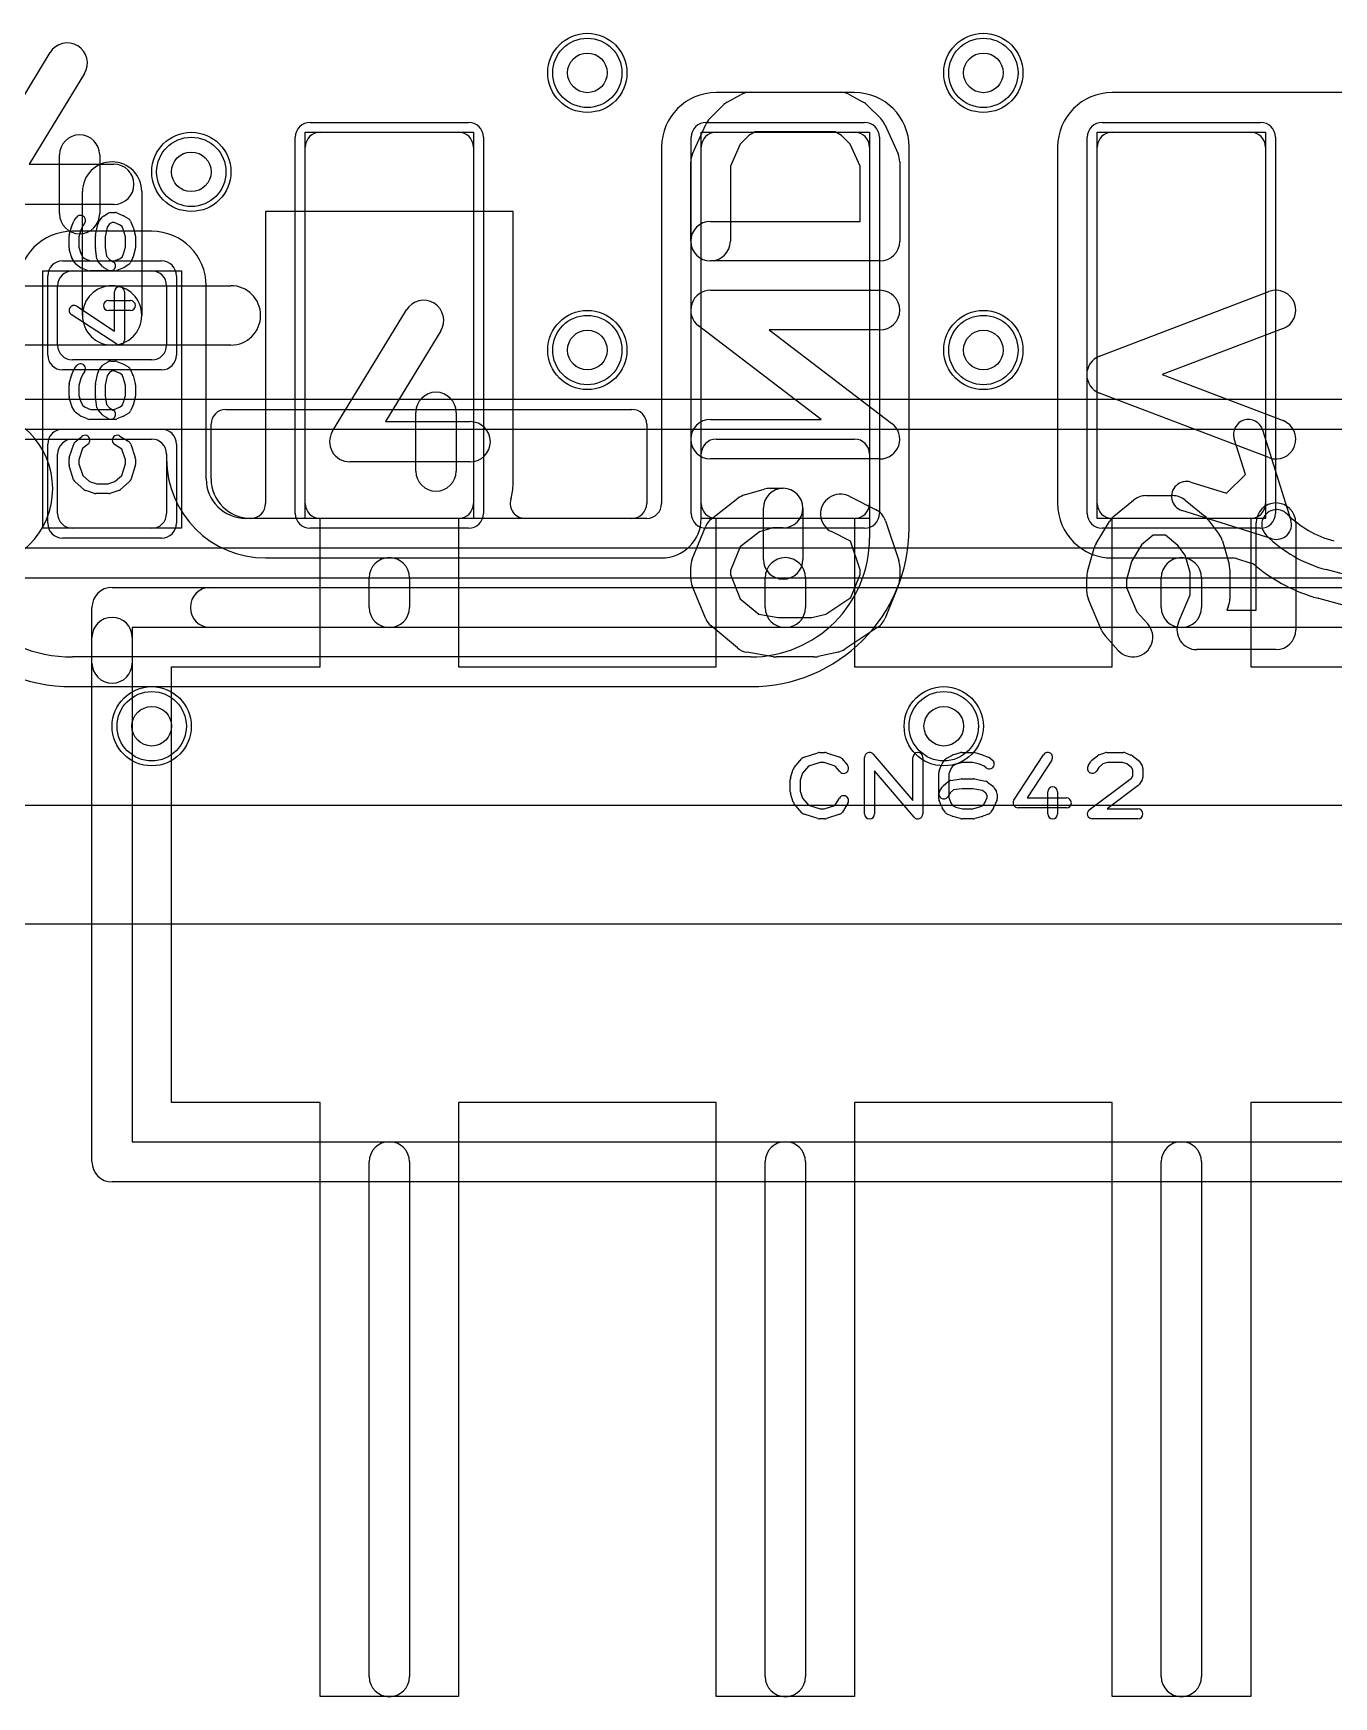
# Model space of a CAD drawing. Extents: x -3.9 to 29.3, y -3.9 to 20.
# Drawn here: x 12.1 to 18.67, y -3.9 to 4.5 of the extents above; entities that cross this region are included whole.
import ezdxf

# ---------------------------------------------------------------- set-up
doc = ezdxf.new("R2010")
doc.units = 0
for name, color, linetype in [('Hole', 1, 'CONTINUOUS'), ('L1', 3, 'CONTINUOUS'), ('L2', 3, 'CONTINUOUS'), ('L3', 3, 'CONTINUOUS'), ('L4', 3, 'CONTINUOUS'), ('MetalMask-A', 176, 'CONTINUOUS'), ('Outline', 7, 'CONTINUOUS'), ('PartsArea-A', 111, 'CONTINUOUS'), ('PartsSilk-A', 221, 'CONTINUOUS'), ('PartsSilk-B', 221, 'CONTINUOUS'), ('Resist-A', 2, 'CONTINUOUS'), ('Resist-B', 2, 'CONTINUOUS'), ('Silk-A', 140, 'CONTINUOUS'), ('Silk-B', 140, 'CONTINUOUS')]:
    doc.layers.add(name, color=color, linetype=linetype)

msp = doc.modelspace()

# ---------------------------------------------------------------- linework, layer by layer
at = {"layer": 'Hole'}
for centre in [(14.9, 4.3), (16.9, 4.3), (12.9, 3.8), (14.9, 2.9), (16.9, 2.9), (12.7, 1), (16.7, 1)]:
    msp.add_circle(centre, 0.1, dxfattribs=at)
at = {"layer": 'L1'}
for p, q in [((16.25, 4.20004), (15.55, 4.20004)), ((20.25, 4.20004), (17.55, 4.20004)), ((13.55, 4), (14.25, 4)), ((15.55, 4), (16.25, 4)), ((17.55, 4), (18.25, 4)), ((13.475, 2.125), (13.475, 3.925)), ((14.325, 3.925), (14.325, 2.125)), ((15.27496, 3.925), (15.27496, 2.12504)), ((15.475, 2.125), (15.475, 3.925)), ((16.325, 3.925), (16.325, 2.125)), ((16.52504, 1.99996), (16.52504, 3.925)), ((17.27496, 3.925), (17.27496, 2.125)), ((17.475, 2.125), (17.475, 3.925)), ((18.325, 3.925), (18.325, 2.125)), ((12.35, 3.075), (12.35, 3.7)), ((12.65, 3.7), (12.65, 3.075)), ((14.52504, 3.6), (13.27496, 3.6)), ((13.27496, 3.6), (13.27496, 2.125)), ((14.52504, 2.22501), (14.52504, 3.6)), ((12.7, 3.50004), (12.3, 3.50004)), ((12.3, 3.3), (12.7, 3.3)), ((11.7, 3.225), (12.5, 3.225)), ((12.225, 2.925), (12.225, 3.225)), ((12.5, 3.225), (13.1, 3.225)), ((12.775, 3.225), (12.775, 2.925)), ((12.97504, 2.25), (12.97504, 3.225)), ((12.5, 2.925), (11.7, 2.925)), ((13.1, 2.925), (12.5, 2.925)), ((12.7, 2.85), (12.3, 2.85)), ((13, 2.25004), (13, 2.52503)), ((13.07497, 2.6), (15.12503, 2.6)), ((15.2, 2.52503), (15.2, 2.12501)), ((11.8, 2.45), (12.70003, 2.45)), ((12.3, 2.45), (12.7, 2.45)), ((15.54997, 2.45), (16.25003, 2.45)), ((18.22349, 2.27164), (18.16703, 2.45221)), ((18.31019, 2.49697), (18.45265, 2.04131)), ((12.225, 2.075), (12.225, 2.375)), ((12.775, 2.37503), (12.775, 2.35)), ((12.775, 2.375), (12.775, 2.075)), ((15.475, 2.05), (15.475, 2.37503)), ((16.325, 2.37503), (16.325, 1.95)), ((18.12836, 2.17651), (18.22349, 2.27164)), ((17.94779, 2.23297), (18.12836, 2.17651)), ((13.19996, 2.05), (13.17504, 2.05)), ((15.12503, 2.05004), (13.2, 2.05004)), ((14.25, 2.05), (13.55, 2.05)), ((15.19996, 2.05004), (14.58546, 2.05004)), ((16.25, 2.05), (15.55, 2.05)), ((18.25, 2.05), (17.55, 2.05)), ((18.35869, 1.94735), (17.90303, 2.08981)), ((12.7, 2), (12.3, 2)), ((13.275, 1.85), (15.275, 1.85)), ((17.55, 1.84996), (18.15595, 1.84996)), ((18.17832, 1.84654), (18.25095, 1.82383)), ((19.53822, 1.548), (18.63062, 1.7912)), ((18.59179, 1.64627), (19.49938, 1.40307)), ((15.725, 1.35), (12.3, 1.35)), ((12.3, 1.19996), (15.72504, 1.19996)), ((24.4, 0.6), (11.80429, 0.6))]:
    msp.add_line(p, q, dxfattribs=at)
for centre in [(14.9, 4.3), (16.9, 4.3), (12.9, 3.8), (14.9, 2.9), (16.9, 2.9), (12.7, 1), (16.7, 1)]:
    msp.add_circle(centre, 0.2, dxfattribs=at)
for centre, radius, start, end in [((15.55, 3.925), 0.27504, 90, 180), ((16.25, 3.925), 0.27504, 0, 90), ((17.55, 3.925), 0.27504, 90, 180), ((13.55, 3.925), 0.075, 90, 180), ((14.25, 3.925), 0.075, 0, 90), ((15.55, 3.925), 0.075, 90, 180), ((16.25, 3.925), 0.075, 0, 90), ((17.55, 3.925), 0.075, 90, 180), ((18.25, 3.925), 0.075, 0, 90), ((12.5, 3.7), 0.15, 0, 180), ((12.3, 3.225), 0.27504, 90, 180), ((12.7, 3.225), 0.27504, 0, 90), ((12.3, 3.225), 0.075, 90, 180), ((12.7, 3.225), 0.075, 0, 90), ((12.5, 3.075), 0.15, 90, -90), ((12.5, 3.075), 0.15, -90, 90), ((13.1, 3.075), 0.15, -90, 90), ((12.5, 3.075), 0.15, 180, 0), ((12.3, 2.925), 0.075, 180, -90), ((12.7, 2.925), 0.075, -90, 0), ((13.07497, 2.52503), 0.07497, 90, 180), ((15.12503, 2.52503), 0.07497, 0, 90), ((18.23861, 2.47459), 0.075, 17.362228, -162.638386), ((12.3, 2.375), 0.075, 90, 180), ((12.7, 2.375), 0.075, 0, 90), ((12.70003, 2.37503), 0.07497, 0, 90), ((15.54997, 2.37503), 0.07497, 90, 180), ((16.25003, 2.37503), 0.07497, 0, 90), ((13.275, 2.35), 0.5, 180, -90), ((13.17504, 2.25), 0.2, 180, -90), ((13.2, 2.25004), 0.2, 180, -90), ((14.24999, 2.22501), 0.27505, -16.228958, 0), ((17.92541, 2.16139), 0.075, 72.637772, -107.361614), ((13.19996, 2.125), 0.075, -90, 0), ((13.55, 2.125), 0.075, 180, -90), ((14.25, 2.125), 0.075, -90, 0), ((14.58546, 2.12504), 0.075, 163.430263, -90), ((14.5857, 2.12598), 0.07497, 162.807369, 164.171125), ((15.12503, 2.12501), 0.07497, -90, 0), ((15.19996, 2.12504), 0.075, -90, 0), ((15.55, 2.125), 0.075, 180, -90), ((16.25, 2.125), 0.075, -90, 0), ((17.55, 2.125), 0.27504, 180, -90), ((17.55, 2.125), 0.075, 180, -90), ((18.25, 2.125), 0.075, -90, 0), ((12.3, 2.05), 0.85004, 180, -90), ((12.3, 2.05), 0.7, 180, -90), ((12.3, 2.075), 0.075, 180, -90), ((12.7, 2.075), 0.075, -90, 0), ((15.275, 2.05), 0.2, -90, 0), ((18.38108, 2.01892), 0.075, 45, -134.999325), ((18.38107, 2.01893), 0.075, -107.362228, 17.362228), ((18.80531, 2.44316), 0.52496, -134.999228, -105.000106), ((15.725, 1.95), 0.6, -90, 0), ((15.72504, 1.99996), 0.8, -90, 0), ((18.80531, 2.44316), 0.67496, -134.9994, -104.999823), ((18.15595, 1.77499), 0.07497, 72.638224, 90), ((18.22858, 1.75228), 0.07497, 49.57112, 72.638224), ((18.80535, 2.44317), 0.82503, -129.803793, -105.068798), ((18.57239, 1.57385), 0.07497, 75.003603, 75.737622)]:
    msp.add_arc(centre, radius, start, end, dxfattribs=at)
at = {"layer": 'L2'}
msp.add_line((24.4, 0.6), (11.80429, 0.6), dxfattribs=at)
for centre in [(14.9, 4.3), (16.9, 4.3), (12.9, 3.8), (14.9, 2.9), (16.9, 2.9), (12.7, 1), (16.7, 1)]:
    msp.add_circle(centre, 0.2, dxfattribs=at)
msp.add_arc((11.8, 2.2), 0.40004, -90, 90, dxfattribs=at)
at = {"layer": 'L3'}
msp.add_line((24.4, 0.6), (11.80429, 0.6), dxfattribs=at)
for centre in [(14.9, 4.3), (16.9, 4.3), (12.9, 3.8), (14.9, 2.9), (16.9, 2.9), (12.7, 1), (16.7, 1)]:
    msp.add_circle(centre, 0.2, dxfattribs=at)
msp.add_arc((11.8, 2.2), 0.40004, -90, 90, dxfattribs=at)
at = {"layer": 'L4'}
for p, q in [((21.30966, 2.65004), (10.76605, 2.65004)), ((11.8, 2.5), (21.30966, 2.5)), ((21.30966, 1.9), (11.8, 1.9)), ((10.5, 1.74996), (21.30966, 1.74996)), ((24.4, 0.6), (11.80429, 0.6))]:
    msp.add_line(p, q, dxfattribs=at)
for centre in [(14.9, 4.3), (16.9, 4.3), (12.9, 3.8), (14.9, 2.9), (16.9, 2.9), (12.7, 1), (16.7, 1)]:
    msp.add_circle(centre, 0.2, dxfattribs=at)
at = {"layer": 'MetalMask-A'}
for p, q in [((13.55, 4), (14.25, 4)), ((15.55, 4), (16.25, 4)), ((17.55, 4), (18.25, 4)), ((13.475, 2.125), (13.475, 3.925)), ((14.325, 3.925), (14.325, 2.125)), ((15.475, 2.125), (15.475, 3.925)), ((16.325, 3.925), (16.325, 2.125)), ((17.475, 2.125), (17.475, 3.925)), ((18.325, 3.925), (18.325, 2.125)), ((12.3, 3.3), (12.7, 3.3)), ((12.225, 2.925), (12.225, 3.225)), ((12.775, 3.225), (12.775, 2.925)), ((12.7, 2.85), (12.3, 2.85)), ((12.3, 2.45), (12.7, 2.45)), ((12.225, 2.075), (12.225, 2.375)), ((12.775, 2.375), (12.775, 2.075)), ((14.25, 2.05), (13.55, 2.05)), ((16.25, 2.05), (15.55, 2.05)), ((18.25, 2.05), (17.55, 2.05)), ((12.7, 2), (12.3, 2))]:
    msp.add_line(p, q, dxfattribs=at)
for centre, start, end in [((13.55, 3.925), 90, 180), ((14.25, 3.925), 0, 90), ((15.55, 3.925), 90, 180), ((16.25, 3.925), 0, 90), ((17.55, 3.925), 90, 180), ((18.25, 3.925), 0, 90), ((12.3, 3.225), 90, 180), ((12.7, 3.225), 0, 90), ((12.3, 2.925), 180, -90), ((12.7, 2.925), -90, 0), ((12.3, 2.375), 90, 180), ((12.7, 2.375), 0, 90), ((13.55, 2.125), 180, -90), ((14.25, 2.125), -90, 0), ((15.55, 2.125), 180, -90), ((16.25, 2.125), -90, 0), ((17.55, 2.125), 180, -90), ((18.25, 2.125), -90, 0), ((12.3, 2.075), 180, -90), ((12.7, 2.075), -90, 0)]:
    msp.add_arc(centre, 0.075, start, end, dxfattribs=at)
at = {"layer": 'Outline'}
msp.add_line((24.4, 0), (11.375, 0), dxfattribs=at)
at = {"layer": 'PartsArea-A'}
for p, q in [((13.475, 2.05), (13.475, 4)), ((13.475, 4), (14.325, 4)), ((14.325, 4), (14.325, 2.05)), ((15.475, 2.05), (15.475, 4)), ((15.475, 4), (16.325, 4)), ((16.325, 4), (16.325, 2.05)), ((17.475, 2.05), (17.475, 4)), ((17.475, 4), (18.325, 4)), ((18.325, 4), (18.325, 2.05)), ((12.15, 2), (12.15, 3.3)), ((12.15, 3.3), (12.85, 3.3)), ((12.85, 3.3), (12.85, 2)), ((13.55, 2.05), (13.475, 2.05)), ((13.55, 1.3), (13.55, 2.05)), ((14.325, 2.05), (14.25, 2.05)), ((14.25, 2.05), (14.25, 1.3)), ((15.55, 2.05), (15.475, 2.05)), ((15.55, 1.3), (15.55, 2.05)), ((16.325, 2.05), (16.25, 2.05)), ((16.25, 2.05), (16.25, 1.3)), ((17.55, 2.05), (17.475, 2.05)), ((17.55, 1.3), (17.55, 2.05)), ((18.325, 2.05), (18.25, 2.05)), ((18.25, 2.05), (18.25, 1.3)), ((12.85, 2), (12.15, 2)), ((12.8, -0.9), (12.8, 1.3)), ((12.8, 1.3), (13.55, 1.3)), ((14.25, 1.3), (15.55, 1.3)), ((16.25, 1.3), (17.55, 1.3)), ((18.25, 1.3), (19.55, 1.3)), ((13.55, -0.9), (12.8, -0.9)), ((13.55, -3.9), (13.55, -0.9)), ((15.55, -0.9), (14.25, -0.9)), ((14.25, -0.9), (14.25, -3.9)), ((15.55, -3.9), (15.55, -0.9)), ((17.55, -0.9), (16.25, -0.9)), ((16.25, -0.9), (16.25, -3.9)), ((17.55, -3.9), (17.55, -0.9)), ((19.55, -0.9), (18.25, -0.9)), ((18.25, -0.9), (18.25, -3.9)), ((14.25, -3.9), (13.55, -3.9)), ((16.25, -3.9), (15.55, -3.9)), ((18.25, -3.9), (17.55, -3.9))]:
    msp.add_line(p, q, dxfattribs=at)
at = {"layer": 'PartsSilk-A'}
for p, q in [((12.29531, 3.52317), (12.30642, 3.55095)), ((12.31011, 3.55729), (12.32122, 3.57118)), ((12.35147, 3.52895), (12.34221, 3.50579)), ((12.36026, 3.53994), (12.35147, 3.52895)), ((12.41623, 3.4799), (12.42734, 3.53546)), ((12.43176, 3.54544), (12.45028, 3.57044)), ((12.45713, 3.57676), (12.47935, 3.59064)), ((12.48764, 3.53687), (12.47527, 3.52017)), ((12.49976, 3.54444), (12.48764, 3.53687)), ((12.49259, 3.59444), (12.51481, 3.59444)), ((12.50981, 3.54444), (12.49976, 3.54444)), ((12.53664, 3.53327), (12.50981, 3.54444)), ((12.52442, 3.59252), (12.55776, 3.57864)), ((12.55019, 3.5248), (12.53664, 3.53327)), ((12.5614, 3.57676), (12.58362, 3.56287)), ((12.59358, 3.55095), (12.60469, 3.52317)), ((12.28241, 3.41667), (12.28241, 3.475)), ((12.28337, 3.48187), (12.29448, 3.52076)), ((12.34221, 3.50579), (12.33241, 3.4715)), ((12.33241, 3.4715), (12.33241, 3.42017)), ((12.41574, 3.41667), (12.41574, 3.475)), ((12.47527, 3.52017), (12.46574, 3.47252)), ((12.46574, 3.47252), (12.46574, 3.41842)), ((12.55779, 3.50579), (12.55019, 3.5248)), ((12.56759, 3.4715), (12.55779, 3.50579)), ((12.56759, 3.42017), (12.56759, 3.4715)), ((12.60552, 3.52076), (12.61663, 3.48187)), ((12.61759, 3.475), (12.61759, 3.41667)), ((12.29448, 3.37091), (12.28337, 3.4098)), ((12.31182, 3.34004), (12.29701, 3.36504)), ((12.33241, 3.42017), (12.34167, 3.38775)), ((12.34167, 3.38775), (12.35231, 3.3698)), ((12.35231, 3.3698), (12.36435, 3.36077)), ((12.36435, 3.36077), (12.39019, 3.35)), ((12.42339, 3.36041), (12.41598, 3.41319)), ((12.46574, 3.41842), (12.47186, 3.37485)), ((12.47186, 3.37485), (12.48667, 3.35818)), ((12.50981, 3.35), (12.53664, 3.36118)), ((12.53664, 3.36118), (12.55063, 3.36992)), ((12.55063, 3.36992), (12.55792, 3.38633)), ((12.55792, 3.38633), (12.56759, 3.42017)), ((12.60433, 3.36763), (12.59322, 3.34263)), ((12.61663, 3.4098), (12.60552, 3.37091)), ((12.33685, 3.31889), (12.31833, 3.33278)), ((12.37558, 3.30192), (12.34224, 3.31581)), ((12.51481, 3.3), (12.38519, 3.3)), ((12.39019, 3.35), (12.50981, 3.35)), ((12.45168, 3.32228), (12.42946, 3.34728)), ((12.47934, 3.3038), (12.45712, 3.31769)), ((12.48667, 3.35818), (12.50584, 3.3462)), ((12.55776, 3.31581), (12.52442, 3.30192)), ((12.58362, 3.33158), (12.5614, 3.31769)), ((12.51204, 2.99619), (12.51204, 3.19444)), ((12.56204, 3.19444), (12.56204, 2.95)), ((12.32108, 3.12093), (12.51204, 2.99619)), ((12.48148, 3.15), (12.59259, 3.15)), ((12.52337, 2.92907), (12.29374, 3.07907)), ((12.59259, 3.1), (12.48148, 3.1)), ((13.61325, 2.49), (13.98675, 3.10254)), ((14.16025, 2.99676), (13.88095, 2.53871)), ((12.29531, 2.77317), (12.30642, 2.80095)), ((12.31011, 2.80729), (12.32122, 2.82118)), ((12.35147, 2.77895), (12.34221, 2.75579)), ((12.36026, 2.78994), (12.35147, 2.77895)), ((12.41623, 2.7299), (12.42734, 2.78546)), ((12.43176, 2.79544), (12.45028, 2.82044)), ((12.45713, 2.82676), (12.47935, 2.84064)), ((12.48764, 2.78687), (12.47527, 2.77017)), ((12.49976, 2.79444), (12.48764, 2.78687)), ((12.49259, 2.84444), (12.51481, 2.84444)), ((12.50981, 2.79444), (12.49976, 2.79444)), ((12.53664, 2.78327), (12.50981, 2.79444)), ((12.52442, 2.84252), (12.55776, 2.82864)), ((12.55019, 2.7748), (12.53664, 2.78327)), ((12.55779, 2.75579), (12.55019, 2.7748)), ((12.5614, 2.82676), (12.58362, 2.81287)), ((12.59358, 2.80095), (12.60469, 2.77317)), ((12.28241, 2.66667), (12.28241, 2.725)), ((12.28337, 2.73187), (12.29448, 2.77076)), ((12.34221, 2.75579), (12.33241, 2.7215)), ((12.33241, 2.7215), (12.33241, 2.67017)), ((12.41574, 2.66667), (12.41574, 2.725)), ((12.47527, 2.77017), (12.46574, 2.72252)), ((12.46574, 2.72252), (12.46574, 2.66842)), ((12.56759, 2.7215), (12.55779, 2.75579)), ((12.56759, 2.67017), (12.56759, 2.7215)), ((12.60552, 2.77076), (12.61663, 2.73187)), ((12.61759, 2.725), (12.61759, 2.66667)), ((12.29448, 2.62091), (12.28337, 2.6598)), ((12.31182, 2.59004), (12.29701, 2.61504)), ((12.33241, 2.67017), (12.34167, 2.63775)), ((12.34167, 2.63775), (12.35231, 2.6198)), ((12.35231, 2.6198), (12.36435, 2.61077)), ((12.36435, 2.61077), (12.39019, 2.6)), ((12.42339, 2.61041), (12.41598, 2.66319)), ((12.46574, 2.66842), (12.47186, 2.62485)), ((12.47186, 2.62485), (12.48667, 2.60818)), ((12.48667, 2.60818), (12.50584, 2.5962)), ((12.50981, 2.6), (12.53664, 2.61118)), ((12.53664, 2.61118), (12.55063, 2.61992)), ((12.55063, 2.61992), (12.55792, 2.63633)), ((12.55792, 2.63633), (12.56759, 2.67017)), ((12.60433, 2.61763), (12.59322, 2.59263)), ((12.61663, 2.6598), (12.60552, 2.62091)), ((12.33685, 2.56889), (12.31833, 2.58278)), ((12.37558, 2.55192), (12.34224, 2.56581)), ((12.51481, 2.55), (12.38519, 2.55)), ((12.39019, 2.6), (12.50981, 2.6)), ((12.45168, 2.57228), (12.42946, 2.59728)), ((12.47934, 2.5538), (12.45712, 2.56769)), ((12.55776, 2.56581), (12.52442, 2.55192)), ((12.58362, 2.58158), (12.5614, 2.56769)), ((13.88095, 2.53871), (14.30867, 2.53871)), ((14.03415, 2.28892), (14.03415, 2.58531)), ((14.23735, 2.58531), (14.23735, 2.28892)), ((12.31363, 2.43588), (12.34696, 2.46365)), ((12.53918, 2.46564), (12.58362, 2.43787)), ((12.28369, 2.3579), (12.30591, 2.42457)), ((12.3511, 2.40202), (12.33241, 2.34594)), ((12.37896, 2.42523), (12.3511, 2.40202)), ((12.5495, 2.40023), (12.51268, 2.42324)), ((12.56759, 2.34594), (12.5495, 2.40023)), ((12.59409, 2.42457), (12.61631, 2.3579)), ((12.28241, 2.32222), (12.28241, 2.35)), ((12.30582, 2.24516), (12.2836, 2.3146)), ((12.33241, 2.34594), (12.33241, 2.32612)), ((12.33241, 2.32612), (12.35132, 2.26702)), ((12.54868, 2.26702), (12.56759, 2.32612)), ((12.56759, 2.32612), (12.56759, 2.34594)), ((12.6164, 2.3146), (12.59418, 2.24516)), ((12.61759, 2.35), (12.61759, 2.32222)), ((14.30867, 2.33551), (13.7, 2.33551)), ((12.35761, 2.19508), (12.31317, 2.23397)), ((12.35132, 2.26702), (12.38656, 2.23618)), ((12.41106, 2.17614), (12.36661, 2.19003)), ((12.38656, 2.23618), (12.42234, 2.225)), ((12.42234, 2.225), (12.47766, 2.225)), ((12.47766, 2.225), (12.51344, 2.23618)), ((12.53339, 2.19003), (12.48894, 2.17614)), ((12.51344, 2.23618), (12.54868, 2.26702)), ((12.58683, 2.23397), (12.54239, 2.19508)), ((12.48148, 2.175), (12.41852, 2.175)), ((12.5, 1.7016), (21.3, 1.7016)), ((13.7984, 1.6), (13.7984, 1.75)), ((14.0016, 1.75), (14.0016, 1.6)), ((15.7984, 1.6), (15.7984, 1.75)), ((16.0016, 1.75), (16.0016, 1.6)), ((17.7984, 1.6), (17.7984, 1.75)), ((18.0016, 1.75), (18.0016, 1.6)), ((12.3984, -1.2), (12.3984, 1.6)), ((21.3, 1.4984), (12.6016, 1.4984)), ((12.6016, 1.4984), (12.6016, -1.0984)), ((15.99516, 0.84418), (16.0646, 0.8664)), ((16.07222, 0.86759), (16.1, 0.86759)), ((16.1079, 0.86631), (16.17457, 0.84409)), ((16.3, 0.55741), (16.3, 0.84259)), ((16.34398, 0.85886), (16.54444, 0.62499)), ((16.54444, 0.62499), (16.54444, 0.84259)), ((16.59444, 0.84259), (16.59444, 0.55741)), ((16.71504, 0.83818), (16.74004, 0.85299)), ((16.74591, 0.85552), (16.7848, 0.86663)), ((16.79167, 0.86759), (16.85, 0.86759)), ((16.85687, 0.86663), (16.89576, 0.85552)), ((16.89817, 0.85469), (16.92595, 0.84358)), ((17.05407, 0.62663), (17.20407, 0.85626)), ((17.44827, 0.82878), (17.47605, 0.851)), ((17.48313, 0.85497), (17.51368, 0.86608)), ((17.52222, 0.86759), (17.60833, 0.86759)), ((17.61761, 0.8658), (17.64539, 0.85469)), ((17.65081, 0.8517), (17.68137, 0.82948)), ((15.92614, 0.73894), (15.94003, 0.78339)), ((15.94508, 0.79239), (15.98397, 0.83683)), ((15.98618, 0.76344), (15.975, 0.72766)), ((16.01702, 0.79868), (15.98618, 0.76344)), ((16.07612, 0.81759), (16.01702, 0.79868)), ((16.09594, 0.81759), (16.07612, 0.81759)), ((16.15202, 0.7989), (16.09594, 0.81759)), ((16.17523, 0.77104), (16.15202, 0.7989)), ((16.18588, 0.83637), (16.21365, 0.80304)), ((16.55046, 0.54114), (16.35, 0.77501)), ((16.35, 0.77501), (16.35, 0.55741)), ((16.675, 0.63519), (16.675, 0.76481)), ((16.67692, 0.77442), (16.69081, 0.80776)), ((16.69389, 0.81315), (16.70778, 0.83167)), ((16.73577, 0.78565), (16.725, 0.75981)), ((16.725, 0.75981), (16.725, 0.64019)), ((16.7448, 0.79769), (16.73577, 0.78565)), ((16.76275, 0.80833), (16.7448, 0.79769)), ((16.79517, 0.81759), (16.76275, 0.80833)), ((16.8465, 0.81759), (16.79517, 0.81759)), ((16.88079, 0.80779), (16.8465, 0.81759)), ((16.90395, 0.79853), (16.88079, 0.80779)), ((16.91494, 0.78974), (16.90395, 0.79853)), ((16.93229, 0.83989), (16.94618, 0.82878)), ((17.24593, 0.82892), (17.12119, 0.63796)), ((17.4288, 0.80029), (17.44269, 0.82251)), ((17.48283, 0.7924), (17.4712, 0.77379)), ((17.50408, 0.80939), (17.48283, 0.7924)), ((17.52662, 0.81759), (17.50408, 0.80939)), ((17.60352, 0.81759), (17.52662, 0.81759)), ((17.62393, 0.80943), (17.60352, 0.81759)), ((17.64804, 0.79189), (17.62393, 0.80943)), ((17.65556, 0.77987), (17.64804, 0.79189)), ((17.65556, 0.74976), (17.65556, 0.77987)), ((17.68787, 0.82251), (17.70176, 0.80029)), ((17.70556, 0.78704), (17.70556, 0.74259)), ((15.925, 0.66852), (15.925, 0.73148)), ((15.975, 0.72766), (15.975, 0.67234)), ((15.975, 0.67234), (15.98618, 0.63656)), ((16.6788, 0.67066), (16.69269, 0.69288)), ((16.69728, 0.69832), (16.72228, 0.72054)), ((16.74985, 0.67814), (16.73318, 0.66333)), ((16.73541, 0.72661), (16.78819, 0.73402)), ((16.79342, 0.68426), (16.74985, 0.67814)), ((16.79167, 0.73426), (16.85, 0.73426)), ((16.84752, 0.68426), (16.79342, 0.68426)), ((16.89517, 0.67473), (16.84752, 0.68426)), ((16.8549, 0.73377), (16.91046, 0.72266)), ((16.91187, 0.66236), (16.89517, 0.67473)), ((16.92044, 0.71824), (16.94544, 0.69972)), ((16.95176, 0.69287), (16.96564, 0.67065)), ((17.43497, 0.57739), (17.64793, 0.73756)), ((17.6817, 0.70039), (17.52483, 0.58241)), ((17.64793, 0.73756), (17.65556, 0.74976)), ((17.70176, 0.72934), (17.68787, 0.70712)), ((15.94003, 0.61661), (15.92614, 0.66106)), ((15.98397, 0.56317), (15.94508, 0.60761)), ((15.98618, 0.63656), (16.01702, 0.60132)), ((16.01702, 0.60132), (16.07612, 0.58241)), ((16.09594, 0.58241), (16.15023, 0.6005)), ((16.15023, 0.6005), (16.17324, 0.63732)), ((16.21564, 0.61082), (16.18787, 0.56638)), ((16.69081, 0.59224), (16.67692, 0.62558)), ((16.70658, 0.56638), (16.69269, 0.5886)), ((16.73318, 0.66333), (16.7212, 0.64416)), ((16.725, 0.64019), (16.73618, 0.61336)), ((16.73618, 0.61336), (16.74492, 0.59937)), ((16.74492, 0.59937), (16.76133, 0.59208)), ((16.76133, 0.59208), (16.79517, 0.58241)), ((16.8465, 0.58241), (16.88079, 0.59221)), ((16.88079, 0.59221), (16.8998, 0.59981)), ((16.8998, 0.59981), (16.90827, 0.61336)), ((16.90827, 0.61336), (16.91944, 0.64019)), ((16.91944, 0.65024), (16.91187, 0.66236)), ((16.91944, 0.64019), (16.91944, 0.65024)), ((16.95176, 0.5886), (16.93787, 0.56638)), ((16.96752, 0.62558), (16.95364, 0.59224)), ((16.96944, 0.65741), (16.96944, 0.63519)), ((17.12119, 0.63796), (17.31944, 0.63796)), ((17.225, 0.55741), (17.225, 0.66852)), ((17.275, 0.66852), (17.275, 0.55741)), ((16.0646, 0.5336), (15.99516, 0.55582)), ((16.1, 0.53241), (16.07222, 0.53241)), ((16.07612, 0.58241), (16.09594, 0.58241)), ((16.17457, 0.55591), (16.1079, 0.53369)), ((16.74263, 0.54567), (16.71763, 0.55678)), ((16.7848, 0.53337), (16.74591, 0.54448)), ((16.85, 0.53241), (16.79167, 0.53241)), ((16.79517, 0.58241), (16.8465, 0.58241)), ((16.89576, 0.54448), (16.85687, 0.53337)), ((16.92595, 0.55642), (16.89817, 0.54531)), ((17.31944, 0.58796), (17.075, 0.58796)), ((17.68056, 0.53241), (17.45, 0.53241)), ((17.52483, 0.58241), (17.68056, 0.58241)), ((12.6016, -1.0984), (21.1984, -1.0984)), ((13.7984, -3.8), (13.7984, -1.2)), ((14.0016, -1.2), (14.0016, -3.8)), ((15.7984, -3.8), (15.7984, -1.2)), ((16.0016, -1.2), (16.0016, -3.8)), ((17.7984, -3.8), (17.7984, -1.2)), ((18.0016, -1.2), (18.0016, -3.8)), ((21.3, -1.3016), (12.5, -1.3016))]:
    msp.add_line(p, q, dxfattribs=at)
for centre, radius, start, end in [((12.32963, 3.54167), 0.025, 141.333033, 158.207103), ((12.34074, 3.55556), 0.025, -38.666967, 141.345223), ((12.45185, 3.53056), 0.025, 143.473873, 168.694563), ((12.47037, 3.55556), 0.025, 121.985944, 143.473873), ((12.49259, 3.56944), 0.025, 90, 121.985944), ((12.51481, 3.56944), 0.025, 67.394238, 90), ((12.54815, 3.55556), 0.025, 57.994617, 67.394238), ((12.57037, 3.54167), 0.025, 21.792897, 57.994617), ((12.30741, 3.475), 0.025, 164.051456, 180), ((12.31852, 3.51389), 0.025, 158.207103, 164.051456), ((12.44074, 3.475), 0.025, 168.694563, 180), ((12.58148, 3.51389), 0.025, 15.948544, 21.792897), ((12.59259, 3.475), 0.025, 0, 15.948544), ((12.30741, 3.41667), 0.025, 180, -164.051456), ((12.31852, 3.37778), 0.025, -164.051456, -149.362476), ((12.44074, 3.41667), 0.025, 180, -171.999526), ((12.58148, 3.37778), 0.025, -23.950855, -15.948544), ((12.59259, 3.41667), 0.025, -15.948544, 0), ((12.33333, 3.35278), 0.025, -149.362476, -126.869898), ((12.35185, 3.33889), 0.025, -126.869898, -112.605762), ((12.38519, 3.325), 0.025, -112.605762, -90), ((12.44815, 3.36389), 0.025, -171.999526, -138.37217), ((12.47037, 3.33889), 0.025, -138.372169, -122.005383), ((12.49259, 3.325), 0.025, -122.005383, 57.989981), ((12.51481, 3.325), 0.025, -90, -67.394238), ((12.54815, 3.33889), 0.025, -67.394238, -57.994617), ((12.57037, 3.35278), 0.025, -57.994617, -23.950855), ((12.53704, 3.19444), 0.025, 0, 180), ((12.30741, 3.1), 0.025, 56.850263, -123.153564), ((12.48148, 3.125), 0.025, 90, -90), ((12.59259, 3.125), 0.025, -90, 90), ((14.0735, 3.04965), 0.1016, -31.369952, 148.626995), ((12.53704, 2.95), 0.025, -123.149737, 0), ((12.31852, 2.76389), 0.025, 158.207103, 164.051456), ((12.32963, 2.79167), 0.025, 141.333033, 158.207103), ((12.34074, 2.80556), 0.025, -38.666967, 141.345223), ((12.45185, 2.78056), 0.025, 143.473873, 168.694563), ((12.47037, 2.80556), 0.025, 121.985944, 143.473873), ((12.49259, 2.81944), 0.025, 90, 121.985944), ((12.51481, 2.81944), 0.025, 67.394238, 90), ((12.54815, 2.80556), 0.025, 57.994617, 67.394238), ((12.57037, 2.79167), 0.025, 21.792897, 57.994617), ((12.58148, 2.76389), 0.025, 15.948544, 21.792897), ((12.30741, 2.725), 0.025, 164.051456, 180), ((12.44074, 2.725), 0.025, 168.694563, 180), ((12.59259, 2.725), 0.025, 0, 15.948544), ((12.30741, 2.66667), 0.025, 180, -164.051456), ((12.31852, 2.62778), 0.025, -164.051456, -149.362476), ((12.44074, 2.66667), 0.025, 180, -171.999526), ((12.44815, 2.61389), 0.025, -171.999526, -138.37217), ((12.58148, 2.62778), 0.025, -23.950855, -15.948544), ((12.59259, 2.66667), 0.025, -15.948544, 0), ((14.13575, 2.58531), 0.1016, 0, 180), ((12.33333, 2.60278), 0.025, -149.362476, -126.869898), ((12.35185, 2.58889), 0.025, -126.869898, -112.605762), ((12.38519, 2.575), 0.025, -112.605762, -90), ((12.47037, 2.58889), 0.025, -138.372169, -122.005383), ((12.49259, 2.575), 0.025, -122.005383, 57.989981), ((12.51481, 2.575), 0.025, -90, -67.394238), ((12.54815, 2.58889), 0.025, -67.394238, -57.994617), ((12.57037, 2.60278), 0.025, -57.994617, -23.950855), ((14.30867, 2.43711), 0.1016, -90, 90), ((12.36296, 2.44444), 0.025, -50.209101, 129.800498), ((12.52593, 2.44444), 0.025, 57.994617, -122.000747), ((12.57037, 2.41667), 0.025, 18.420455, 57.994617), ((13.7, 2.43711), 0.1016, 148.630048, -90), ((12.30741, 2.35), 0.025, 161.579545, 180), ((12.32963, 2.41667), 0.025, 129.790899, 161.579545), ((12.59259, 2.35), 0.025, 0, 18.420455), ((12.30741, 2.32222), 0.025, 180, -162.253582), ((12.59259, 2.32222), 0.025, -17.746418, 0), ((14.13575, 2.28892), 0.1016, 180, 0), ((12.32963, 2.25278), 0.025, -162.253582, -131.188082), ((12.37407, 2.21389), 0.025, -131.188082, -107.362228), ((12.52593, 2.21389), 0.025, -72.637772, -48.811918), ((12.57037, 2.25278), 0.025, -48.811918, -17.746418), ((12.41852, 2.2), 0.025, -107.362228, -90), ((12.48148, 2.2), 0.025, -90, -72.637772), ((13.9, 1.75), 0.1016, 0, 180), ((15.9, 1.75), 0.1016, 0, 180), ((17.9, 1.75), 0.1016, 0, 180), ((12.5, 1.6), 0.1016, 90, 180), ((13.9, 1.6), 0.1016, 180, 0), ((15.9, 1.6), 0.1016, 180, 0), ((17.9, 1.6), 0.1016, 180, 0), ((16.00278, 0.82037), 0.025, 107.746418, 138.811918), ((16.07222, 0.84259), 0.025, 90, 107.746418), ((16.1, 0.84259), 0.025, 71.579545, 90), ((16.16667, 0.82037), 0.025, 39.790899, 71.579545), ((16.325, 0.84259), 0.025, 40.603781, 180), ((16.56944, 0.84259), 0.025, 0, 180), ((16.75278, 0.83148), 0.025, 105.948544, 120.637524), ((16.79167, 0.84259), 0.025, 90, 105.948544), ((16.85, 0.84259), 0.025, 74.051456, 90), ((16.88889, 0.83148), 0.025, 68.207103, 74.051456), ((16.91667, 0.82037), 0.025, 51.333033, 68.207103), ((17.225, 0.84259), 0.025, -33.149737, 146.846436), ((17.49167, 0.83148), 0.025, 109.97919, 128.654777), ((17.52222, 0.84259), 0.025, 90, 109.984612), ((17.60833, 0.84259), 0.025, 68.207103, 90), ((17.63611, 0.83148), 0.025, 53.982737, 68.202147), ((15.96389, 0.77593), 0.025, 138.811918, 162.637772), ((16.19444, 0.78704), 0.025, -140.209101, 39.800498), ((16.7, 0.76481), 0.025, 157.394238, 180), ((16.71389, 0.79815), 0.025, 143.130102, 157.394238), ((16.72778, 0.81667), 0.025, 120.637524, 143.130102), ((16.93056, 0.80926), 0.025, -128.666967, 51.345223), ((17.45, 0.78704), 0.025, 147.994617, -32.010019), ((17.46389, 0.80926), 0.025, 128.666967, 147.989981), ((17.66667, 0.80926), 0.025, 32.005383, 53.979316), ((17.68056, 0.78704), 0.025, 0, 32.010019), ((15.95, 0.73148), 0.025, 162.637772, 180), ((16.71389, 0.67963), 0.025, 131.627831, 147.994617), ((16.73889, 0.70185), 0.025, 98.000474, 131.62783), ((16.79167, 0.70926), 0.025, 90, 98.000474), ((16.85, 0.70926), 0.025, 78.694563, 90), ((16.90556, 0.69815), 0.025, 53.473873, 78.694563), ((16.93056, 0.67963), 0.025, 31.985944, 53.473873), ((17.25, 0.66852), 0.025, 0, 180), ((17.66667, 0.72037), 0.025, -53.047603, -32.010019), ((17.68056, 0.74259), 0.025, -32.005383, 0), ((15.95, 0.66852), 0.025, 180, -162.637772), ((15.96389, 0.62407), 0.025, -162.637772, -138.811918), ((16.19444, 0.62407), 0.025, -32.005383, 147.999253), ((16.7, 0.65741), 0.025, 147.994617, -32.010019), ((16.7, 0.63519), 0.025, 180, -157.394238), ((16.71389, 0.60185), 0.025, -157.394238, -147.994617), ((16.93056, 0.60185), 0.025, -32.005383, -22.605762), ((16.94444, 0.65741), 0.025, 0, 31.985944), ((16.94444, 0.63519), 0.025, -22.605762, 0), ((17.075, 0.61296), 0.025, 146.850263, -90), ((17.31944, 0.61296), 0.025, -90, 90), ((16.00278, 0.57963), 0.025, -138.811918, -107.746418), ((16.07222, 0.55741), 0.025, -107.746418, -90), ((16.1, 0.55741), 0.025, -90, -71.579545), ((16.16667, 0.57963), 0.025, -71.579545, -32.005383), ((16.325, 0.55741), 0.025, 180, 0), ((16.56944, 0.55741), 0.025, -139.396219, 0), ((16.72778, 0.57963), 0.025, -147.994617, -113.950855), ((16.75278, 0.56852), 0.025, -113.950855, -105.948544), ((16.79167, 0.55741), 0.025, -105.948544, -90), ((16.85, 0.55741), 0.025, -90, -74.051456), ((16.88889, 0.56852), 0.025, -74.051456, -68.207103), ((16.91667, 0.57963), 0.025, -68.207103, -32.005383), ((17.25, 0.55741), 0.025, 180, 0), ((17.45, 0.55741), 0.025, 126.952397, -90), ((17.68056, 0.55741), 0.025, -90, 90), ((13.9, -1.2), 0.1016, 0, 180), ((15.9, -1.2), 0.1016, 0, 180), ((17.9, -1.2), 0.1016, 0, 180), ((12.5, -1.2), 0.1016, 180, -90), ((13.9, -3.8), 0.1016, 180, 0), ((15.9, -3.8), 0.1016, 180, 0), ((17.9, -3.8), 0.1016, 180, 0)]:
    msp.add_arc(centre, radius, start, end, dxfattribs=at)
at = {"layer": 'PartsSilk-B'}
for p, q in [((15.72222, 4.20185), (16.17778, 4.20185)), ((15.51818, 4.06887), (15.58485, 4.13553)), ((15.60699, 4.15222), (15.67365, 4.18926)), ((16.22635, 4.18926), (16.29301, 4.15222)), ((16.31515, 4.13553), (16.38182, 4.06887)), ((15.43103, 3.89104), (15.4977, 4.03919)), ((16.4023, 4.03919), (16.46897, 3.89104)), ((15.71637, 3.9842), (15.67256, 3.9404)), ((15.74814, 4.00185), (15.71637, 3.9842)), ((16.15186, 4.00185), (15.74814, 4.00185)), ((16.18363, 3.9842), (16.15186, 4.00185)), ((16.22744, 3.9404), (16.18363, 3.9842)), ((15.67256, 3.9404), (15.62222, 3.82854)), ((16.27778, 3.82854), (16.22744, 3.9404)), ((15.42222, 3.45), (15.42222, 3.85)), ((15.62222, 3.82854), (15.62222, 3.45)), ((16.27778, 3.55), (16.27778, 3.82854)), ((16.47778, 3.85), (16.47778, 3.45)), ((15.52222, 3.55), (16.27778, 3.55)), ((16.37778, 3.35), (15.52222, 3.35)), ((15.52222, 3.20185), (16.37778, 3.20185)), ((17.48662, 2.86938), (18.34218, 3.1953)), ((16.08152, 2.55), (15.46162, 3.02231)), ((16.37778, 3.00185), (15.81848, 3.00185)), ((15.81848, 3.00185), (16.43838, 2.52954)), ((18.41338, 3.0084), (17.80312, 2.77593)), ((17.80312, 2.77593), (18.41338, 2.54345)), ((18.34218, 2.35655), (17.48662, 2.68248)), ((15.52222, 2.55), (16.08152, 2.55)), ((16.37778, 2.35), (15.52222, 2.35)), ((15.69381, 2.1681), (15.79381, 2.19773)), ((15.82222, 2.20185), (15.88889, 2.20185)), ((15.5275, 2.04746), (15.66083, 2.15116)), ((15.78889, 1.84259), (15.78889, 2.10185)), ((15.98889, 2.10185), (15.98889, 1.84259)), ((16.2225, 2.16166), (16.35583, 2.095)), ((17.55905, 2.06085), (17.65905, 2.14233)), ((17.72222, 2.16481), (17.85556, 2.16481)), ((17.91873, 2.14233), (18.01873, 2.06085)), ((16.40598, 2.03718), (16.47265, 1.83718)), ((17.46981, 1.92367), (17.53647, 2.03478)), ((18.03556, 2.04333), (18.09111, 1.96926)), ((18.27778, 1.58704), (18.27778, 2.02778)), ((18.47778, 2.02778), (18.47778, 1.48704)), ((15.42967, 1.84343), (15.49634, 2.00639)), ((15.76872, 1.9817), (15.67134, 1.90596)), ((15.83672, 2.00185), (15.76872, 1.9817)), ((15.88889, 2.00185), (15.83672, 2.00185)), ((16.22934, 1.93464), (16.13306, 1.98278)), ((16.27778, 1.78933), (16.22934, 1.93464)), ((17.7578, 1.96481), (17.69896, 1.91687)), ((17.81998, 1.96481), (17.7578, 1.96481)), ((17.8829, 1.91354), (17.81998, 1.96481)), ((18.10738, 1.93633), (18.14071, 1.81781)), ((15.67134, 1.90596), (15.62222, 1.7859)), ((17.42596, 1.78078), (17.4593, 1.8993)), ((17.69896, 1.91687), (17.6482, 1.83225)), ((17.9199, 1.86421), (17.8829, 1.91354)), ((17.94444, 1.77695), (17.9199, 1.86421)), ((15.42222, 1.7463), (15.42222, 1.80556)), ((15.62222, 1.7859), (15.62222, 1.76596)), ((15.62222, 1.76596), (15.67202, 1.64422)), ((16.23015, 1.64954), (16.27778, 1.76596)), ((16.27778, 1.76596), (16.27778, 1.78933)), ((16.47778, 1.80556), (16.47778, 1.7463)), ((17.6482, 1.83225), (17.62222, 1.7399)), ((17.94444, 1.66311), (17.94444, 1.77695)), ((18.14444, 1.79074), (18.14444, 1.64259)), ((15.49634, 1.54547), (15.42967, 1.70844)), ((16.47033, 1.70844), (16.40366, 1.54547)), ((17.42222, 1.67963), (17.42222, 1.7537)), ((17.62222, 1.7399), (17.62222, 1.70016)), ((17.62222, 1.70016), (17.67429, 1.57867)), ((15.67202, 1.64422), (15.76541, 1.5664)), ((16.10451, 1.56579), (16.23015, 1.64954)), ((17.49698, 1.48468), (17.43031, 1.64024)), ((17.88586, 1.52643), (17.94444, 1.66311)), ((18.13636, 1.6032), (18.12943, 1.58704)), ((15.76541, 1.5664), (15.86384, 1.55)), ((15.86384, 1.55), (16.03346, 1.55)), ((16.03346, 1.55), (16.10451, 1.56579)), ((17.67429, 1.57867), (17.72989, 1.5169)), ((18.12943, 1.58704), (18.27778, 1.58704)), ((15.6582, 1.3954), (15.52487, 1.50651)), ((16.36658, 1.50012), (16.19991, 1.38901)), ((17.58123, 1.3831), (17.51456, 1.45717)), ((15.83912, 1.35136), (15.70578, 1.37358)), ((16.04444, 1.35), (15.85556, 1.35)), ((16.16613, 1.3746), (16.06613, 1.35238)), ((18.37778, 1.38704), (17.97778, 1.38704))]:
    msp.add_line(p, q, dxfattribs=at)
for centre, start, end in [((15.72222, 4.10185), 90, 119.059056), ((16.17778, 4.10185), 60.940944, 90), ((15.65556, 4.06481), 119.059056, 134.995949), ((16.24444, 4.06481), 45.004051, 60.940944), ((15.58889, 3.99815), 134.995949, 155.769903), ((16.31111, 3.99815), 24.230097, 45.004051), ((15.52222, 3.85), 155.769903, 180), ((16.37778, 3.85), 0, 24.230097), ((15.52222, 3.45), 90, -90), ((15.52222, 3.45), 180, 0), ((16.37778, 3.45), -90, 0), ((15.52222, 3.10185), 90, -127.303726), ((16.37778, 3.10185), -90, 90), ((18.37778, 3.10185), -69.145542, 110.854012), ((17.52222, 2.77593), 110.854458, -110.854597), ((15.52222, 2.45), 90, -90), ((16.37778, 2.45), -90, 52.69692), ((18.37778, 2.45), -110.854458, 69.145403), ((15.88889, 2.10185), 0, 180), ((15.82222, 2.10185), 90, 106.504556), ((15.88889, 2.10185), -90, 90), ((15.72222, 2.07222), 106.504972, 127.874686), ((16.17778, 2.07222), 63.434949, -116.563332), ((17.72222, 2.06481), 90, 129.176126), ((17.85556, 2.06481), 50.823874, 90), ((18.37778, 2.02778), 0, 180), ((15.58889, 1.96852), 127.871466, 157.749607), ((16.31111, 2.00556), 18.433137, 63.436668), ((17.62222, 1.98333), 129.176126, 149.036243), ((17.95556, 1.98333), 36.869898, 50.823874), ((18.01111, 1.90926), 15.705363, 36.869898), ((17.55556, 1.87222), 149.036243, 164.28757), ((15.52222, 1.80556), 157.746396, 180), ((15.88889, 1.84259), 180, 0), ((16.37778, 1.80556), 0, 18.435808), ((17.52222, 1.7537), 164.28757, 180), ((18.04444, 1.79074), 0, 15.705363), ((15.52222, 1.7463), 180, -157.750839), ((16.37778, 1.7463), -22.2483, 0), ((17.52222, 1.67963), 180, -156.80141), ((18.04444, 1.64259), -23.196334, 0), ((15.58889, 1.58333), -157.7517, -129.805994), ((16.31111, 1.58333), -56.311522, -22.249161), ((17.65556, 1.45), -138.01151, 41.990204), ((17.97778, 1.48704), 156.803666, -90), ((17.58889, 1.52407), -156.801409, -138.01151), ((18.37778, 1.48704), -90, 0), ((15.72222, 1.47222), -129.807038, -99.460929), ((15.85556, 1.45), -99.462322, -90), ((16.04444, 1.45), -90, -77.472406), ((16.14444, 1.47222), -77.473057, -56.310726)]:
    msp.add_arc(centre, 0.1, start, end, dxfattribs=at)
at = {"layer": 'Resist-A'}
for p, q in [((13.5, 4.05), (14.3, 4.05)), ((15.5, 4.05), (16.3, 4.05)), ((17.5, 4.05), (18.3, 4.05)), ((13.425, 2.075), (13.425, 3.975)), ((14.375, 3.975), (14.375, 2.075)), ((15.425, 2.075), (15.425, 3.975)), ((16.375, 3.975), (16.375, 2.075)), ((17.425, 2.075), (17.425, 3.975)), ((18.375, 3.975), (18.375, 2.075)), ((12.25, 3.35), (12.75, 3.35)), ((12.175, 2.875), (12.175, 3.275)), ((12.825, 3.275), (12.825, 2.875)), ((12.75, 2.8), (12.25, 2.8)), ((12.25, 2.5), (12.75, 2.5)), ((12.175, 2.025), (12.175, 2.425)), ((12.825, 2.425), (12.825, 2.025)), ((12.75, 1.95), (12.25, 1.95)), ((14.3, 2), (13.5, 2)), ((16.3, 2), (15.5, 2)), ((18.3, 2), (17.5, 2))]:
    msp.add_line(p, q, dxfattribs=at)
for centre in [(14.9, 4.3), (16.9, 4.3), (12.9, 3.8), (14.9, 2.9), (16.9, 2.9), (12.7, 1), (16.7, 1)]:
    msp.add_circle(centre, 0.175, dxfattribs=at)
for centre, start, end in [((13.5, 3.975), 90, 180), ((14.3, 3.975), 0, 90), ((15.5, 3.975), 90, 180), ((16.3, 3.975), 0, 90), ((17.5, 3.975), 90, 180), ((18.3, 3.975), 0, 90), ((12.25, 3.275), 90, 180), ((12.75, 3.275), 0, 90), ((12.25, 2.875), 180, -90), ((12.75, 2.875), -90, 0), ((12.25, 2.425), 90, 180), ((12.75, 2.425), 0, 90), ((12.25, 2.025), 180, -90), ((12.75, 2.025), -90, 0), ((13.5, 2.075), 180, -90), ((14.3, 2.075), -90, 0), ((15.5, 2.075), 180, -90), ((16.3, 2.075), -90, 0), ((17.5, 2.075), 180, -90), ((18.3, 2.075), -90, 0)]:
    msp.add_arc(centre, 0.075, start, end, dxfattribs=at)
at = {"layer": 'Resist-B'}
for centre in [(14.9, 4.3), (16.9, 4.3), (12.9, 3.8), (14.9, 2.9), (16.9, 2.9), (12.7, 1), (16.7, 1)]:
    msp.add_circle(centre, 0.175, dxfattribs=at)
at = {"layer": 'Silk-A'}
for p, q in [((11.81325, 3.79), (12.18675, 4.40254)), ((12.36025, 4.29676), (12.08095, 3.83871)), ((12.23415, 3.58892), (12.23415, 3.88531)), ((12.43735, 3.88531), (12.43735, 3.58892)), ((12.08095, 3.83871), (12.50867, 3.83871)), ((12.50867, 3.63551), (11.9, 3.63551)), ((12.99674, 1.7016), (20.7426, 1.7016)), ((13.7984, 1.6), (13.7984, 1.75)), ((14.0016, 1.75), (14.0016, 1.6)), ((15.7984, 1.6), (15.7984, 1.75)), ((16.0016, 1.75), (16.0016, 1.6)), ((17.7984, 1.6), (17.7984, 1.75)), ((18.0016, 1.75), (18.0016, 1.6)), ((12.3984, 1.3191), (12.3984, 1.4484)), ((12.6016, 1.4484), (12.6016, 1.3191)), ((20.7426, 1.4984), (12.99674, 1.4984))]:
    msp.add_line(p, q, dxfattribs=at)
for centre, start, end in [((12.2735, 4.34965), -31.369952, 148.626995), ((12.33575, 3.88531), 0, 180), ((12.50867, 3.73711), -90, 90), ((12.33575, 3.58892), 180, 0), ((13.9, 1.75), 0, 180), ((15.9, 1.75), 0, 180), ((17.9, 1.75), 0, 180), ((12.99674, 1.6), 90, -90), ((13.9, 1.6), 180, 0), ((15.9, 1.6), 180, 0), ((17.9, 1.6), 180, 0), ((12.5, 1.4484), 0, 180), ((12.5, 1.3191), 180, 0)]:
    msp.add_arc(centre, 0.1016, start, end, dxfattribs=at)
at = {"layer": 'Silk-B'}
for p, q in [((15.72222, 4.20185), (16.17778, 4.20185)), ((15.51818, 4.06887), (15.58485, 4.13553)), ((15.60699, 4.15222), (15.67365, 4.18926)), ((16.22635, 4.18926), (16.29301, 4.15222)), ((16.31515, 4.13553), (16.38182, 4.06887)), ((15.43103, 3.89104), (15.4977, 4.03919)), ((16.4023, 4.03919), (16.46897, 3.89104)), ((15.71637, 3.9842), (15.67256, 3.9404)), ((15.74814, 4.00185), (15.71637, 3.9842)), ((16.15186, 4.00185), (15.74814, 4.00185)), ((16.18363, 3.9842), (16.15186, 4.00185)), ((16.22744, 3.9404), (16.18363, 3.9842)), ((15.67256, 3.9404), (15.62222, 3.82854)), ((16.27778, 3.82854), (16.22744, 3.9404)), ((15.42222, 3.45), (15.42222, 3.85)), ((15.62222, 3.82854), (15.62222, 3.45)), ((16.27778, 3.55), (16.27778, 3.82854)), ((16.47778, 3.85), (16.47778, 3.45)), ((15.52222, 3.55), (16.27778, 3.55)), ((16.37778, 3.35), (15.52222, 3.35)), ((15.52222, 3.20185), (16.37778, 3.20185)), ((17.48662, 2.86938), (18.34218, 3.1953)), ((16.08152, 2.55), (15.46162, 3.02231)), ((16.37778, 3.00185), (15.81848, 3.00185)), ((15.81848, 3.00185), (16.43838, 2.52954)), ((18.41338, 3.0084), (17.80312, 2.77593)), ((17.80312, 2.77593), (18.41338, 2.54345)), ((18.34218, 2.35655), (17.48662, 2.68248)), ((15.52222, 2.55), (16.08152, 2.55)), ((16.37778, 2.35), (15.52222, 2.35)), ((15.69381, 2.1681), (15.79381, 2.19773)), ((15.82222, 2.20185), (15.88889, 2.20185)), ((15.5275, 2.04746), (15.66083, 2.15116)), ((15.78889, 1.84259), (15.78889, 2.10185)), ((15.98889, 2.10185), (15.98889, 1.84259)), ((16.2225, 2.16166), (16.35583, 2.095)), ((17.55905, 2.06085), (17.65905, 2.14233)), ((17.72222, 2.16481), (17.85556, 2.16481)), ((17.91873, 2.14233), (18.01873, 2.06085)), ((16.40598, 2.03718), (16.47265, 1.83718)), ((17.46981, 1.92367), (17.53647, 2.03478)), ((18.03556, 2.04333), (18.09111, 1.96926)), ((18.27778, 1.58704), (18.27778, 2.02778)), ((18.47778, 2.02778), (18.47778, 1.48704)), ((15.42967, 1.84343), (15.49634, 2.00639)), ((15.76872, 1.9817), (15.67134, 1.90596)), ((15.83672, 2.00185), (15.76872, 1.9817)), ((15.88889, 2.00185), (15.83672, 2.00185)), ((16.22934, 1.93464), (16.13306, 1.98278)), ((16.27778, 1.78933), (16.22934, 1.93464)), ((17.7578, 1.96481), (17.69896, 1.91687)), ((17.81998, 1.96481), (17.7578, 1.96481)), ((17.8829, 1.91354), (17.81998, 1.96481)), ((18.10738, 1.93633), (18.14071, 1.81781)), ((15.67134, 1.90596), (15.62222, 1.7859)), ((17.42596, 1.78078), (17.4593, 1.8993)), ((17.69896, 1.91687), (17.6482, 1.83225)), ((17.9199, 1.86421), (17.8829, 1.91354)), ((17.94444, 1.77695), (17.9199, 1.86421)), ((15.42222, 1.7463), (15.42222, 1.80556)), ((15.62222, 1.7859), (15.62222, 1.76596)), ((15.62222, 1.76596), (15.67202, 1.64422)), ((16.23015, 1.64954), (16.27778, 1.76596)), ((16.27778, 1.76596), (16.27778, 1.78933)), ((16.47778, 1.80556), (16.47778, 1.7463)), ((17.6482, 1.83225), (17.62222, 1.7399)), ((17.94444, 1.66311), (17.94444, 1.77695)), ((18.14444, 1.79074), (18.14444, 1.64259)), ((15.49634, 1.54547), (15.42967, 1.70844)), ((16.47033, 1.70844), (16.40366, 1.54547)), ((17.42222, 1.67963), (17.42222, 1.7537)), ((17.62222, 1.7399), (17.62222, 1.70016)), ((17.62222, 1.70016), (17.67429, 1.57867)), ((15.67202, 1.64422), (15.76541, 1.5664)), ((16.10451, 1.56579), (16.23015, 1.64954)), ((17.49698, 1.48468), (17.43031, 1.64024)), ((17.88586, 1.52643), (17.94444, 1.66311)), ((18.13636, 1.6032), (18.12943, 1.58704)), ((15.76541, 1.5664), (15.86384, 1.55)), ((15.86384, 1.55), (16.03346, 1.55)), ((16.03346, 1.55), (16.10451, 1.56579)), ((17.67429, 1.57867), (17.72989, 1.5169)), ((18.12943, 1.58704), (18.27778, 1.58704)), ((15.6582, 1.3954), (15.52487, 1.50651)), ((16.36658, 1.50012), (16.19991, 1.38901)), ((17.58123, 1.3831), (17.51456, 1.45717)), ((15.83912, 1.35136), (15.70578, 1.37358)), ((16.04444, 1.35), (15.85556, 1.35)), ((16.16613, 1.3746), (16.06613, 1.35238)), ((18.37778, 1.38704), (17.97778, 1.38704))]:
    msp.add_line(p, q, dxfattribs=at)
for centre, start, end in [((15.72222, 4.10185), 90, 119.059056), ((16.17778, 4.10185), 60.940944, 90), ((15.65556, 4.06481), 119.059056, 134.995949), ((16.24444, 4.06481), 45.004051, 60.940944), ((15.58889, 3.99815), 134.995949, 155.769903), ((16.31111, 3.99815), 24.230097, 45.004051), ((15.52222, 3.85), 155.769903, 180), ((16.37778, 3.85), 0, 24.230097), ((15.52222, 3.45), 90, -90), ((15.52222, 3.45), 180, 0), ((16.37778, 3.45), -90, 0), ((15.52222, 3.10185), 90, -127.303726), ((16.37778, 3.10185), -90, 90), ((18.37778, 3.10185), -69.145542, 110.854012), ((17.52222, 2.77593), 110.854458, -110.854597), ((15.52222, 2.45), 90, -90), ((16.37778, 2.45), -90, 52.69692), ((18.37778, 2.45), -110.854458, 69.145403), ((15.88889, 2.10185), 0, 180), ((15.82222, 2.10185), 90, 106.504556), ((15.88889, 2.10185), -90, 90), ((15.72222, 2.07222), 106.504972, 127.874686), ((16.17778, 2.07222), 63.434949, -116.563332), ((17.72222, 2.06481), 90, 129.176126), ((17.85556, 2.06481), 50.823874, 90), ((18.37778, 2.02778), 0, 180), ((15.58889, 1.96852), 127.871466, 157.749607), ((16.31111, 2.00556), 18.433137, 63.436668), ((17.62222, 1.98333), 129.176126, 149.036243), ((17.95556, 1.98333), 36.869898, 50.823874), ((18.01111, 1.90926), 15.705363, 36.869898), ((17.55556, 1.87222), 149.036243, 164.28757), ((15.52222, 1.80556), 157.746396, 180), ((15.88889, 1.84259), 180, 0), ((16.37778, 1.80556), 0, 18.435808), ((17.52222, 1.7537), 164.28757, 180), ((18.04444, 1.79074), 0, 15.705363), ((15.52222, 1.7463), 180, -157.750839), ((16.37778, 1.7463), -22.2483, 0), ((17.52222, 1.67963), 180, -156.80141), ((18.04444, 1.64259), -23.196334, 0), ((15.58889, 1.58333), -157.7517, -129.805994), ((16.31111, 1.58333), -56.311522, -22.249161), ((17.65556, 1.45), -138.01151, 41.990204), ((17.97778, 1.48704), 156.803666, -90), ((17.58889, 1.52407), -156.801409, -138.01151), ((18.37778, 1.48704), -90, 0), ((15.72222, 1.47222), -129.807038, -99.460929), ((15.85556, 1.45), -99.462322, -90), ((16.04444, 1.45), -90, -77.472406), ((16.14444, 1.47222), -77.473057, -56.310726)]:
    msp.add_arc(centre, 0.1, start, end, dxfattribs=at)

doc.saveas('drawing.dxf')
